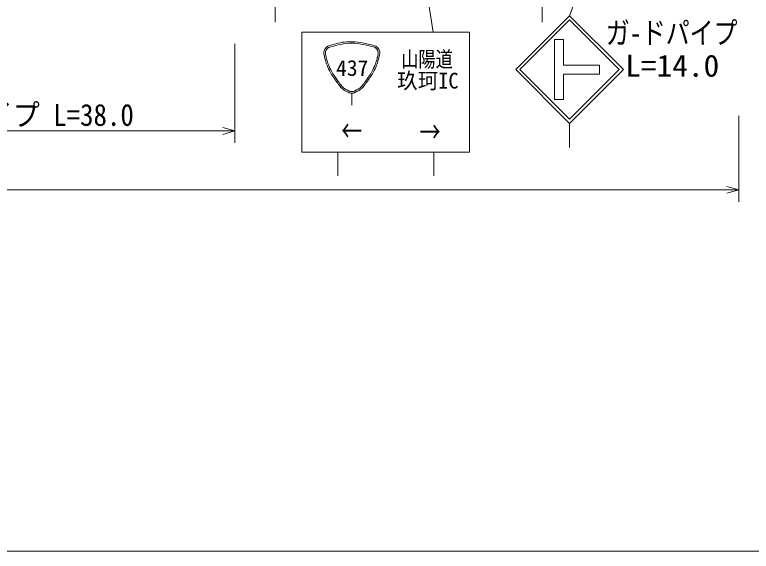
# Model space of a CAD drawing. Units: millimetres, scale not verified. Extents: x 40000 to 680000, y 20000 to 380000.
# Drawn here: x 292740 to 354250, y 205000 to 249830 of the extents above; entities that cross this region are included whole.
import ezdxf
from ezdxf.enums import TextEntityAlignment as Align

# ---------------------------------------------------------------- set-up
doc = ezdxf.new("R2010")
doc.units = ezdxf.units.MM
doc.header["$LTSCALE"] = 1000
for name, color, linetype, lineweight in [('M-STR-HTXT', 7, 'Continuous', 13), ('M-STR-STRC', 7, 'Continuous', 13), ('M-TTL-BAND', 7, 'Continuous', 13)]:
    doc.layers.add(name, color=color, linetype=linetype, lineweight=lineweight)
doc.styles.add('ＭＳ ゴシック', font='')
doc.styles.get('ＭＳ ゴシック').set_extended_font_data('MS Gothic')

msp = doc.modelspace()

# ---------------------------------------------------------------- linework, layer by layer
at = {"layer": 'M-STR-HTXT'}
for p, q in [((314489, 254154), (314489, 249213)), ((336792, 249213), (336792, 254154)), ((311130, 239115), (311130, 247407)), ((353205, 234187), (353205, 241389)), ((275928, 240115), (311130, 240115)), ((310130, 240395), (311130, 240115)), ((311130, 240115), (310130, 239835)), ((108591, 235187), (353205, 235187)), ((352205, 235467), (353205, 235187)), ((353205, 235187), (352205, 234907))]:
    msp.add_line(p, q, dxfattribs=at)
at = {"layer": 'M-STR-STRC'}
for p, q in [((351321, 282853), (339080, 249747)), ((322904, 279447), (327694, 248359)), ((334580, 245247), (339080, 249747)), ((343580, 245247), (339080, 249747)), ((334933, 245247), (339080, 249394)), ((343227, 245247), (339080, 249394)), ((316728, 248359), (316728, 239750)), ((330728, 248359), (316728, 248359)), ((330728, 238359), (330728, 248359)), ((318890, 247203), (319131, 247278)), ((319131, 247278), (319348, 247344)), ((319348, 247344), (319546, 247402)), ((319546, 247402), (319732, 247450)), ((319561, 247263), (319762, 247310)), ((319732, 247450), (319910, 247491)), ((319762, 247310), (319974, 247354)), ((319910, 247491), (320087, 247523)), ((319974, 247354), (320196, 247393)), ((320087, 247523), (320268, 247548)), ((320196, 247393), (320424, 247423)), ((320268, 247548), (320458, 247565)), ((320424, 247423), (320657, 247443)), ((320458, 247565), (320664, 247575)), ((320657, 247443), (320890, 247450)), ((320664, 247575), (320890, 247578)), ((320890, 247578), (321136, 247567)), ((320890, 247450), (321129, 247441)), ((321129, 247441), (321379, 247416)), ((321136, 247567), (321391, 247541)), ((321379, 247416), (321630, 247379)), ((321391, 247541), (321650, 247502)), ((321630, 247379), (321877, 247333)), ((321650, 247502), (321903, 247455)), ((321877, 247333), (322111, 247283)), ((321903, 247455), (322143, 247403)), ((322111, 247283), (322326, 247231)), ((322143, 247403), (322363, 247350)), ((322363, 247350), (322555, 247300)), ((322555, 247300), (322712, 247256)), ((337829, 247747), (338579, 247747)), ((337829, 247747), (337829, 242747)), ((337829, 247747), (337829, 242747)), ((337829, 247747), (338579, 247747)), ((338579, 247747), (338579, 245622)), ((338579, 247747), (338579, 245622)), ((318556, 246738), (318551, 246666)), ((318551, 246666), (318554, 246594)), ((318572, 246809), (318556, 246738)), ((318599, 246881), (318572, 246809)), ((318640, 246953), (318599, 246881)), ((318662, 246986), (318640, 246953)), ((318683, 247017), (318662, 246986)), ((318705, 247044), (318683, 247017)), ((318695, 246682), (318692, 246603)), ((318706, 246760), (318695, 246682)), ((318726, 247070), (318705, 247044)), ((318729, 246834), (318706, 246760)), ((318749, 247094), (318726, 247070)), ((318765, 246902), (318729, 246834)), ((318772, 247117), (318749, 247094)), ((318782, 246926), (318765, 246902)), ((318798, 247139), (318772, 247117)), ((318801, 246950), (318782, 246926)), ((318826, 247160), (318798, 247139)), ((318821, 246973), (318801, 246950)), ((318841, 246995), (318821, 246973)), ((318856, 247182), (318826, 247160)), ((318861, 247015), (318841, 246995)), ((318890, 247203), (318856, 247182)), ((318880, 247034), (318861, 247015)), ((318898, 247051), (318880, 247034)), ((318913, 247065), (318898, 247051)), ((318927, 247077), (318913, 247065)), ((318936, 247086), (318927, 247077)), ((318938, 247084), (319062, 247122)), ((319062, 247122), (319208, 247166)), ((319208, 247166), (319376, 247214)), ((319376, 247214), (319561, 247263)), ((322326, 247231), (322513, 247182)), ((322513, 247182), (322666, 247139)), ((322666, 247139), (322778, 247107)), ((322712, 247256), (322826, 247223)), ((322778, 247107), (322841, 247088)), ((322826, 247223), (322890, 247203)), ((322842, 247088), (322852, 247079)), ((322852, 247079), (322865, 247067)), ((322865, 247067), (322881, 247052)), ((322881, 247052), (322899, 247035)), ((322890, 247203), (322923, 247182)), ((322899, 247035), (322918, 247016)), ((322918, 247016), (322938, 246996)), ((322923, 247182), (322954, 247160)), ((322938, 246996), (322958, 246973)), ((322954, 247160), (322982, 247139)), ((322958, 246973), (322978, 246950)), ((322978, 246950), (322997, 246926)), ((322982, 247139), (323007, 247117)), ((322997, 246926), (323015, 246902)), ((323007, 247117), (323031, 247094)), ((323015, 246902), (323051, 246834)), ((323031, 247094), (323053, 247070)), ((323051, 246834), (323073, 246760)), ((323053, 247070), (323075, 247044)), ((323073, 246760), (323085, 246682)), ((323075, 247044), (323096, 247017)), ((323085, 246682), (323087, 246603)), ((323096, 247017), (323118, 246986)), ((323118, 246986), (323140, 246953)), ((323140, 246953), (323181, 246881)), ((323181, 246881), (323208, 246809)), ((323208, 246809), (323223, 246738)), ((323223, 246738), (323228, 246666)), ((323228, 246666), (323225, 246594)), ((318554, 246594), (318564, 246521)), ((318564, 246521), (318580, 246446)), ((318580, 246446), (318599, 246368)), ((318599, 246368), (318619, 246288)), ((318619, 246288), (318640, 246203)), ((318640, 246203), (318665, 246105)), ((318665, 246105), (318689, 246019)), ((318692, 246603), (318697, 246526)), ((318697, 246526), (318707, 246452)), ((318707, 246452), (318720, 246384)), ((318720, 246384), (318735, 246325)), ((318735, 246325), (318748, 246277)), ((318748, 246277), (318758, 246243)), ((318758, 246243), (318784, 246146)), ((318784, 246146), (318807, 246061)), ((318807, 246061), (318829, 245985)), ((322973, 246061), (322951, 245985)), ((322996, 246146), (322973, 246061)), ((323021, 246243), (322996, 246146)), ((323031, 246276), (323021, 246242)), ((323045, 246324), (323031, 246276)), ((323059, 246384), (323045, 246324)), ((323072, 246451), (323059, 246384)), ((323082, 246525), (323072, 246451)), ((323087, 246603), (323082, 246525)), ((323114, 246105), (323090, 246019)), ((323140, 246203), (323114, 246105)), ((323160, 246288), (323140, 246203)), ((323181, 246368), (323160, 246288)), ((323200, 246446), (323181, 246368)), ((323215, 246521), (323200, 246446)), ((323225, 246594), (323215, 246521)), ((318689, 246019), (318711, 245941)), ((318711, 245941), (318733, 245871)), ((318733, 245871), (318755, 245805)), ((318755, 245805), (318777, 245740)), ((318777, 245740), (318801, 245675)), ((318801, 245675), (318828, 245608)), ((318828, 245608), (318857, 245534)), ((318829, 245985), (318850, 245916)), ((318850, 245916), (318872, 245851)), ((318857, 245534), (318890, 245453)), ((318872, 245851), (318894, 245788)), ((318890, 245453), (318953, 245305)), ((318894, 245788), (318917, 245724)), ((318917, 245724), (318943, 245658)), ((318943, 245658), (318972, 245586)), ((318972, 245586), (319004, 245506)), ((319004, 245506), (319066, 245359)), ((322775, 245506), (322713, 245359)), ((322808, 245586), (322775, 245506)), ((322836, 245658), (322808, 245586)), ((322890, 245453), (322827, 245305)), ((322862, 245724), (322836, 245658)), ((322886, 245788), (322862, 245724)), ((322908, 245851), (322886, 245788)), ((322923, 245534), (322890, 245453)), ((322929, 245916), (322908, 245851)), ((322952, 245608), (322923, 245534)), ((322951, 245985), (322929, 245916)), ((322978, 245675), (322952, 245608)), ((323002, 245740), (322978, 245675)), ((323025, 245805), (323002, 245740)), ((323046, 245871), (323025, 245805)), ((323068, 245941), (323046, 245871)), ((323090, 246019), (323068, 245941)), ((338579, 245622), (341579, 245622)), ((338579, 245622), (341579, 245622)), ((341579, 245622), (341579, 244872)), ((341579, 245622), (341579, 244872)), ((318953, 245305), (319013, 245173)), ((319013, 245173), (319074, 245054)), ((319066, 245359), (319126, 245228)), ((319074, 245054), (319137, 244943)), ((319126, 245228), (319187, 245110)), ((319137, 244943), (319202, 244835)), ((319187, 245110), (319248, 245000)), ((319202, 244835), (319273, 244727)), ((319248, 245000), (319313, 244893)), ((319313, 244893), (319383, 244786)), ((322466, 244893), (322396, 244786)), ((322531, 245000), (322466, 244893)), ((322577, 244835), (322507, 244727)), ((322593, 245110), (322531, 245000)), ((322643, 244943), (322577, 244835)), ((322653, 245228), (322593, 245110)), ((322705, 245054), (322643, 244943)), ((322713, 245359), (322653, 245228)), ((322766, 245173), (322705, 245054)), ((322827, 245305), (322766, 245173)), ((334580, 245247), (339080, 240747)), ((334933, 245247), (339080, 241100)), ((341579, 244872), (338579, 244872)), ((338579, 244872), (338579, 242747)), ((338579, 244872), (341579, 244872)), ((338579, 244872), (338579, 242747)), ((339080, 241100), (343227, 245247)), ((339080, 240747), (343580, 245247)), ((319273, 244727), (319350, 244614)), ((319350, 244614), (319436, 244492)), ((319383, 244786), (319460, 244675)), ((319436, 244492), (319532, 244357)), ((319460, 244675), (319545, 244554)), ((319532, 244357), (319640, 244203)), ((319545, 244554), (319640, 244420)), ((319640, 244420), (319747, 244268)), ((319640, 244203), (319718, 244099)), ((319728, 244292), (319804, 244190)), ((321976, 244190), (322051, 244292)), ((322139, 244420), (322033, 244268)), ((322062, 244099), (322140, 244203)), ((322234, 244554), (322139, 244420)), ((322248, 244357), (322140, 244203)), ((322319, 244675), (322234, 244554)), ((322344, 244492), (322248, 244357)), ((322396, 244786), (322319, 244675)), ((322429, 244614), (322344, 244492)), ((322507, 244727), (322429, 244614)), ((319718, 244099), (319788, 244004)), ((319788, 244004), (319853, 243916)), ((319804, 244190), (319872, 244097)), ((319853, 243916), (319916, 243836)), ((319872, 244097), (319935, 244011)), ((319916, 243836), (319979, 243762)), ((319935, 244011), (319996, 243933)), ((319979, 243762), (320045, 243693)), ((319996, 243933), (320057, 243860)), ((320045, 243693), (320116, 243629)), ((320057, 243860), (320122, 243793)), ((320116, 243629), (320196, 243568)), ((320122, 243793), (320191, 243730)), ((320191, 243730), (320269, 243671)), ((320269, 243671), (320357, 243615)), ((320357, 243615), (320458, 243562)), ((321321, 243562), (321423, 243615)), ((321423, 243615), (321511, 243671)), ((321511, 243671), (321588, 243730)), ((321584, 243568), (321663, 243629)), ((321588, 243730), (321658, 243793)), ((321658, 243793), (321722, 243860)), ((321663, 243629), (321735, 243693)), ((321722, 243860), (321783, 243933)), ((321735, 243693), (321801, 243762)), ((321783, 243933), (321844, 244011)), ((321801, 243762), (321864, 243836)), ((321844, 244011), (321908, 244097)), ((321864, 243836), (321927, 243916)), ((321908, 244097), (321976, 244190)), ((321927, 243916), (321992, 244004)), ((321992, 244004), (322062, 244099)), ((320196, 243568), (320286, 243510)), ((320286, 243510), (320390, 243453)), ((320390, 243453), (320443, 243426)), ((320443, 243426), (320493, 243399)), ((320458, 243562), (320505, 243538)), ((320493, 243399), (320540, 243374)), ((320505, 243538), (320548, 243516)), ((320540, 243374), (320586, 243351)), ((320548, 243516), (320589, 243494)), ((320586, 243351), (320632, 243329)), ((320589, 243494), (320628, 243474)), ((320628, 243474), (320667, 243455)), ((320632, 243329), (320678, 243311)), ((320667, 243455), (320707, 243439)), ((320678, 243311), (320725, 243296)), ((320707, 243439), (320748, 243426)), ((320725, 243296), (320776, 243285)), ((320748, 243426), (320792, 243416)), ((320776, 243285), (320830, 243278)), ((320792, 243416), (320839, 243410)), ((320830, 243278), (320890, 243275)), ((320839, 243410), (320890, 243408)), ((320890, 243408), (320941, 243410)), ((320890, 243275), (320949, 243278)), ((320890, 243275), (320890, 242275)), ((320941, 243410), (320988, 243416)), ((320949, 243278), (321004, 243285)), ((320988, 243416), (321031, 243426)), ((321004, 243285), (321054, 243296)), ((321031, 243426), (321073, 243439)), ((321054, 243296), (321102, 243311)), ((321073, 243439), (321112, 243455)), ((321102, 243311), (321148, 243329)), ((321112, 243455), (321151, 243474)), ((321148, 243329), (321193, 243351)), ((321151, 243474), (321191, 243494)), ((321191, 243494), (321232, 243516)), ((321193, 243351), (321239, 243374)), ((321232, 243516), (321275, 243538)), ((321239, 243374), (321286, 243399)), ((321275, 243538), (321321, 243562)), ((321286, 243399), (321336, 243426)), ((321336, 243426), (321390, 243453)), ((321390, 243453), (321493, 243510)), ((321493, 243510), (321584, 243568)), ((338579, 242747), (337829, 242747)), ((337829, 242747), (338579, 242747)), ((339080, 240747), (339080, 238747)), ((316728, 239743), (316728, 238359)), ((316728, 238359), (330728, 238359)), ((319728, 238359), (319728, 236359)), ((327728, 238359), (327728, 236359))]:
    msp.add_line(p, q, dxfattribs=at)
at = {"layer": 'M-TTL-BAND'}
msp.add_line((40000, 205000), (579000, 205000), dxfattribs=at)

# ---------------------------------------------------------------- texts
at = {"layer": 'M-STR-HTXT', "style": 'ＭＳ ゴシック'}
for s, width, p in [('ガ-ドパイプ', 0.8, (342102, 246845)), ('L=14.0', 1.05, (343722, 244104)), ('ガ-ドパイプ L=38.0', 0.9, (282456, 239993))]:
    msp.add_text(s, height=1833, dxfattribs=dict(at, width=width)).set_placement(p, align=Align.BOTTOM_LEFT)
at = {"layer": 'M-STR-STRC', "style": 'ＭＳ ゴシック'}
for s, height, width, p in [('山陽道', 1320, 0.8, (325011, 245058)), ('玖珂IC', 1320, 0.95, (324677, 243263)), ('←', 1833, 0.7, (320002, 238655)), ('→', 1833, 0.7, (326556, 238572))]:
    msp.add_text(s, height=height, dxfattribs=dict(at, width=width)).set_placement(p, align=Align.BOTTOM_LEFT)
msp.add_text('437', height=1320, dxfattribs=at).set_placement((319577, 244325), align=Align.BOTTOM_LEFT)

doc.saveas('drawing.dxf')
